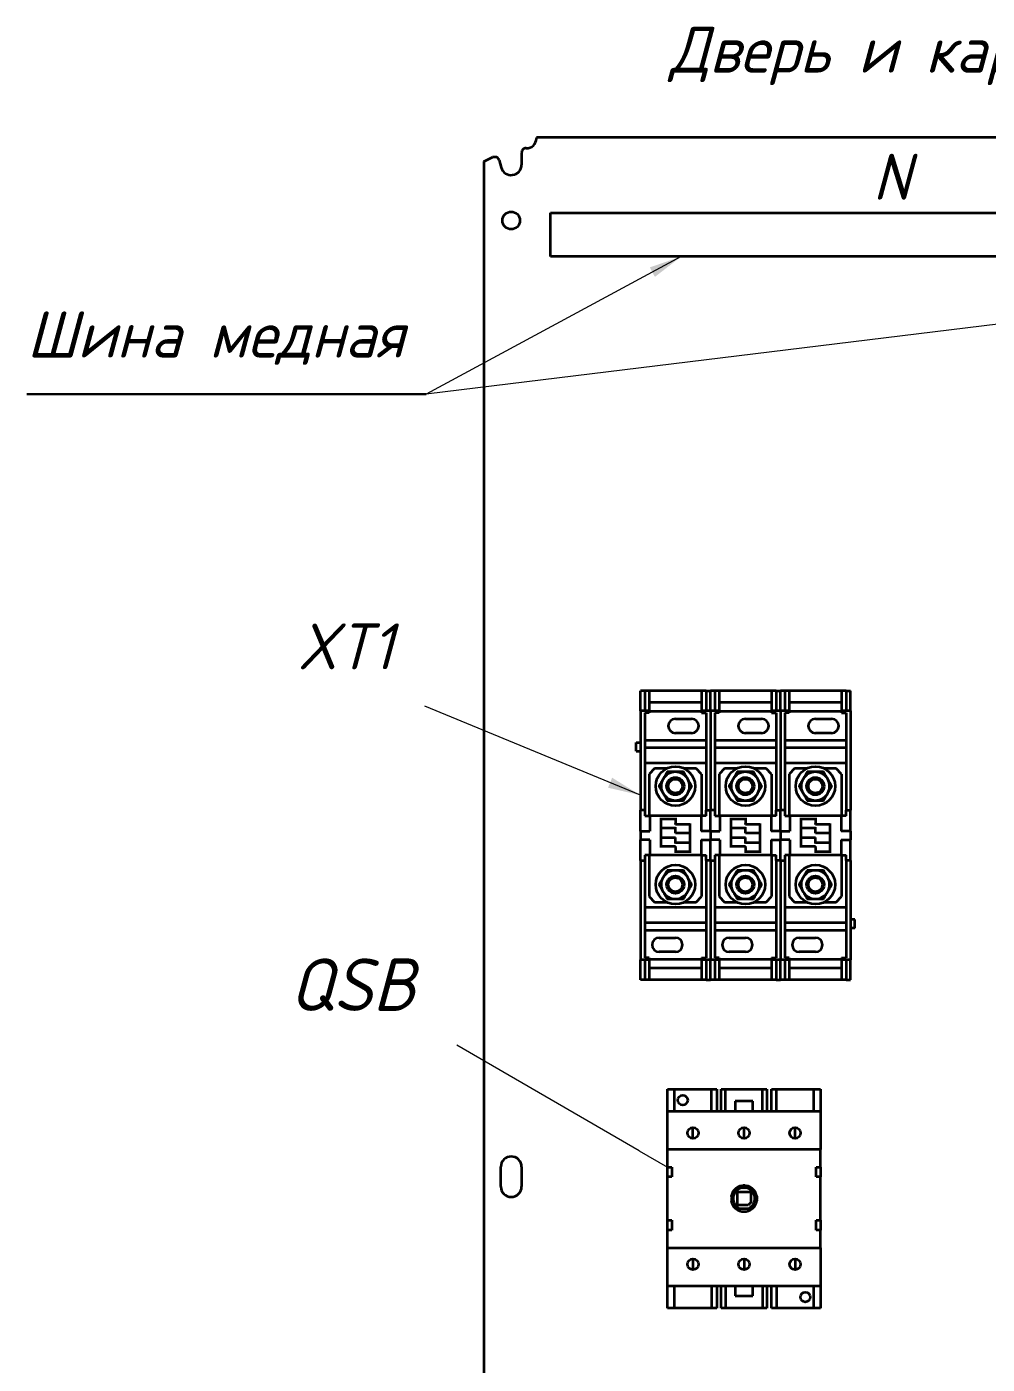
# Model space of a CAD drawing. Header units: millimetres. Extents: x 184 to 2238, y 135 to 1711.
# Drawn here: x 1279 to 1718, y 1100 to 1711 of the extents above; entities that cross this region are included whole.
import ezdxf
from ezdxf.enums import TextEntityAlignment as Align

# ---------------------------------------------------------------- set-up
doc = ezdxf.new("R2010")
doc.units = ezdxf.units.MM
doc.header["$LTSCALE"] = 6
for name, color, linetype, lineweight in [('Видимый контур (ГОСТ)', 7, 'Continuous', 35), ('Обозначение (ГОСТ)', 7, 'Continuous', 18), ('Эскизная геометрия (ГОСТ)', 7, 'Continuous', 35)]:
    doc.layers.add(name, color=color, linetype=linetype, lineweight=lineweight)
doc.styles.add('Обычный текст (ГОСТ)', font='GOST_Common Italic.ttf')
doc.styles.add('Стиль текста104', font='GOST_Common Italic.ttf')
doc.styles.add('Увеличенный текст (ГОСТ)', font='GOST_Common Italic.ttf')
doc.dimstyles.new('Диаметр (ГОСТ)$7', dxfattribs={"dimscale": 6, "dimtxt": 3.5, "dimasz": 2.5, "dimexe": 1, "dimexo": 0, "dimgap": 0.5, "dimtad": 1, "dimrnd": 1e-08, "dimtxsty": 'Обычный текст (ГОСТ)', "dimblk": 'Filled-1', "dimcen": 0.09, "dimdle": 15, "dimclrd": 256, "dimclre": 256, "dimclrt": 256, "dimazin": 2, "dimtfac": 0.714286, "dimtdec": 3, "dimtmove": 0, "dimatfit": 3, "dimfxl": 1, "dimtolj": 1, "dimlwd": -1, "dimlwe": 25, "dimarcsym": 0})

# ---------------------------------------------------------------- blocks, each defined once
blk = doc.blocks.new('Текст на выноске_1')
at = {"layer": 'Эскизная геометрия (ГОСТ)', "lineweight": 30}
blk.add_line((0, 0), (-8.698, 0), dxfattribs=at)
at = {"layer": 'Обозначение (ГОСТ)', "style": 'Стиль текста104'}
blk.add_text('Шина медная', height=0.99786, dxfattribs=at).set_placement((-8.698, 0.5), align=Align.BOTTOM_LEFT)
blk = doc.blocks.new('Filled-1')
at = {"color": 0}
for p, q in [((0, 0), (-1, 0.143)), ((-1, 0.143), (-1, -0.143)), ((-1, 0), (0, 0)), ((-1, -0.143), (0, 0))]:
    blk.add_line(p, q, dxfattribs=at)
at = {"color": 0, "flags": 128}
blk.add_lwpolyline([(-1, -0.143), (0, 0), (-1, 0.143), (-1, -0.143)], dxfattribs=at)
at = {"color": 0}
blk.add_solid([(-1, -0.143), (0, 0), (-1, 0.143), (-1, -0.143)], dxfattribs=at)
blk = doc.blocks.new('Номера позиций1')
at = {"layer": 'Обозначение (ГОСТ)'}
for q in [(246.06, 189.52), (262.11, 180.23)]:
    blk.add_line((259.95, 181.48), q, dxfattribs=at)
at = {"layer": 'Обозначение (ГОСТ)', "insert": (238.09, 194.13), "char_height": 4, "attachment_point": 5, "style": 'Увеличенный текст (ГОСТ)'}
blk.add_mtext('QSB', dxfattribs=at)
blk = doc.blocks.new('Текст на выноске_3')
at = {"layer": 'Обозначение (ГОСТ)', "style": 'Стиль текста104'}
blk.add_text('XT1', height=0.9979, dxfattribs=at).set_placement((-2.773, 0.5), align=Align.BOTTOM_LEFT)

msp = doc.modelspace()

# ---------------------------------------------------------------- linework, layer by layer
at = {"layer": 'Видимый контур (ГОСТ)'}
for p, q in [((2213.695, 1660.921), (1511.695, 1660.921)), ((1511.695, 1660.921), (1511.695, 1660.421)), ((1487.695, 1649.921), (1491.695, 1651.921)), ((1492.805, 1651.921), (1491.695, 1651.921)), ((1494.737, 1650.438), (1495.607, 1647.191)), ((1504.945, 1653.925), (1504.945, 1648.421)), ((1487.695, 1649.921), (1487.695, 721.921)), ((1518.22, 1606.445), (1518.22, 1626.445)), ((1518.22, 1626.445), (1852.22, 1626.445)), ((1852.22, 1606.445), (1518.22, 1606.445)), ((1559.259, 1398.821), (1559.259, 1407.921)), ((1561.259, 1407.921), (1559.259, 1407.921)), ((1563.259, 1407.921), (1561.259, 1407.921)), ((1561.259, 1407.921), (1561.259, 1398.821)), ((1587.259, 1407.921), (1563.259, 1407.921)), ((1563.259, 1407.921), (1563.259, 1398.821)), ((1587.259, 1407.921), (1587.259, 1398.821)), ((1589.259, 1407.921), (1587.259, 1407.921)), ((1589.259, 1407.921), (1591.259, 1407.921)), ((1589.259, 1407.921), (1589.259, 1398.821)), ((1591.259, 1398.821), (1591.259, 1407.921)), ((1591.259, 1398.821), (1591.259, 1407.921)), ((1593.259, 1407.921), (1591.259, 1407.921)), ((1595.259, 1407.921), (1593.259, 1407.921)), ((1593.259, 1407.921), (1593.259, 1398.821)), ((1619.259, 1407.921), (1595.259, 1407.921)), ((1595.259, 1407.921), (1595.259, 1398.821)), ((1619.259, 1407.921), (1619.259, 1398.821)), ((1621.259, 1407.921), (1619.259, 1407.921)), ((1621.259, 1407.921), (1623.259, 1407.921)), ((1621.259, 1407.921), (1621.259, 1398.821)), ((1623.259, 1398.821), (1623.259, 1407.921)), ((1623.259, 1398.821), (1623.259, 1407.921)), ((1625.259, 1407.921), (1623.259, 1407.921)), ((1627.259, 1407.921), (1625.259, 1407.921)), ((1625.259, 1407.921), (1625.259, 1398.821)), ((1651.259, 1407.921), (1627.259, 1407.921)), ((1627.259, 1407.921), (1627.259, 1398.821)), ((1651.259, 1407.921), (1651.259, 1398.821)), ((1653.259, 1407.921), (1651.259, 1407.921)), ((1653.259, 1407.921), (1655.259, 1407.921)), ((1653.259, 1407.921), (1653.259, 1398.821)), ((1655.259, 1398.821), (1655.259, 1407.921)), ((1587.259, 1402.571), (1563.259, 1402.571)), ((1619.259, 1402.571), (1595.259, 1402.571)), ((1651.259, 1402.571), (1627.259, 1402.571)), ((1561.259, 1398.821), (1559.259, 1398.821)), ((1559.259, 1398.821), (1559.259, 1353.431)), ((1563.259, 1398.821), (1561.259, 1398.821)), ((1561.259, 1397.921), (1561.259, 1353.431)), ((1563.259, 1397.921), (1561.259, 1397.921)), ((1563.259, 1398.821), (1563.259, 1397.921)), ((1587.259, 1398.571), (1563.259, 1398.571)), ((1575.259, 1395.171), (1582.659, 1395.171)), ((1587.259, 1398.821), (1587.259, 1397.921)), ((1589.259, 1398.821), (1587.259, 1398.821)), ((1587.259, 1397.921), (1589.259, 1397.921)), ((1591.259, 1398.821), (1589.259, 1398.821)), ((1589.259, 1397.921), (1589.259, 1353.431)), ((1591.259, 1398.821), (1591.259, 1353.431)), ((1593.259, 1398.821), (1591.259, 1398.821)), ((1591.259, 1398.821), (1591.259, 1353.431)), ((1595.259, 1398.821), (1593.259, 1398.821)), ((1593.259, 1397.921), (1593.259, 1353.431)), ((1595.259, 1397.921), (1593.259, 1397.921)), ((1595.259, 1398.821), (1595.259, 1397.921)), ((1619.259, 1398.571), (1595.259, 1398.571)), ((1607.259, 1395.171), (1614.659, 1395.171)), ((1619.259, 1398.821), (1619.259, 1397.921)), ((1621.259, 1398.821), (1619.259, 1398.821)), ((1619.259, 1397.921), (1621.259, 1397.921)), ((1623.259, 1398.821), (1621.259, 1398.821)), ((1621.259, 1397.921), (1621.259, 1353.431)), ((1623.259, 1398.821), (1623.259, 1353.431)), ((1625.259, 1398.821), (1623.259, 1398.821)), ((1623.259, 1398.821), (1623.259, 1353.431)), ((1627.259, 1398.821), (1625.259, 1398.821)), ((1625.259, 1397.921), (1625.259, 1353.431)), ((1627.259, 1397.921), (1625.259, 1397.921)), ((1627.259, 1398.821), (1627.259, 1397.921)), ((1651.259, 1398.571), (1627.259, 1398.571)), ((1639.259, 1395.171), (1646.659, 1395.171)), ((1651.259, 1398.821), (1651.259, 1397.921)), ((1653.259, 1398.821), (1651.259, 1398.821)), ((1651.259, 1397.921), (1653.259, 1397.921)), ((1655.259, 1398.821), (1653.259, 1398.821)), ((1653.259, 1397.921), (1653.259, 1353.431)), ((1655.259, 1398.821), (1655.259, 1353.431)), ((1582.659, 1388.671), (1575.259, 1388.671)), ((1614.659, 1388.671), (1607.259, 1388.671)), ((1646.659, 1388.671), (1639.259, 1388.671)), ((1557.309, 1380.331), (1557.309, 1384.311)), ((1557.309, 1384.311), (1559.259, 1384.311)), ((1589.259, 1385.321), (1561.259, 1385.321)), ((1589.259, 1381.921), (1561.259, 1381.921)), ((1621.259, 1385.321), (1593.259, 1385.321)), ((1621.259, 1381.921), (1593.259, 1381.921)), ((1653.259, 1385.321), (1625.259, 1385.321)), ((1653.259, 1381.921), (1625.259, 1381.921)), ((1557.309, 1380.331), (1559.259, 1380.331)), ((1589.259, 1374.921), (1561.259, 1374.921)), ((1565.759, 1372.421), (1563.259, 1369.921)), ((1563.259, 1369.921), (1563.259, 1350.921)), ((1571.136, 1372.421), (1565.759, 1372.421)), ((1584.759, 1372.421), (1579.382, 1372.421)), ((1587.259, 1369.921), (1584.759, 1372.421)), ((1587.259, 1369.921), (1587.259, 1350.921)), ((1621.259, 1374.921), (1593.259, 1374.921)), ((1597.759, 1372.421), (1595.259, 1369.921)), ((1595.259, 1369.921), (1595.259, 1350.921)), ((1603.136, 1372.421), (1597.759, 1372.421)), ((1616.759, 1372.421), (1611.382, 1372.421)), ((1619.259, 1369.921), (1616.759, 1372.421)), ((1619.259, 1369.921), (1619.259, 1350.921)), ((1653.259, 1374.921), (1625.259, 1374.921)), ((1629.759, 1372.421), (1627.259, 1369.921)), ((1627.259, 1369.921), (1627.259, 1350.921)), ((1635.136, 1372.421), (1629.759, 1372.421)), ((1648.759, 1372.421), (1643.382, 1372.421)), ((1651.259, 1369.921), (1648.759, 1372.421)), ((1651.259, 1369.921), (1651.259, 1350.921)), ((1561.259, 1353.431), (1559.259, 1353.431)), ((1559.259, 1348.188), (1559.259, 1353.431)), ((1561.259, 1353.431), (1561.259, 1350.921)), ((1561.259, 1350.921), (1563.509, 1350.921)), ((1563.509, 1350.921), (1563.509, 1343.921)), ((1587.009, 1350.921), (1563.509, 1350.921)), ((1587.009, 1350.921), (1587.009, 1343.921)), ((1589.259, 1350.921), (1587.009, 1350.921)), ((1589.259, 1353.431), (1591.259, 1353.431)), ((1589.259, 1350.921), (1589.259, 1353.431)), ((1591.259, 1348.188), (1591.259, 1353.431)), ((1593.259, 1353.431), (1591.259, 1353.431)), ((1591.259, 1348.188), (1591.259, 1353.431)), ((1593.259, 1353.431), (1593.259, 1350.921)), ((1593.259, 1350.921), (1595.509, 1350.921)), ((1595.509, 1350.921), (1595.509, 1343.921)), ((1619.009, 1350.921), (1595.509, 1350.921)), ((1619.009, 1350.921), (1619.009, 1343.921)), ((1621.259, 1350.921), (1619.009, 1350.921)), ((1621.259, 1353.431), (1623.259, 1353.431)), ((1621.259, 1350.921), (1621.259, 1353.431)), ((1623.259, 1348.188), (1623.259, 1353.431)), ((1625.259, 1353.431), (1623.259, 1353.431)), ((1623.259, 1348.188), (1623.259, 1353.431)), ((1625.259, 1353.431), (1625.259, 1350.921)), ((1625.259, 1350.921), (1627.509, 1350.921)), ((1627.509, 1350.921), (1627.509, 1343.921)), ((1651.009, 1350.921), (1627.509, 1350.921)), ((1651.009, 1350.921), (1651.009, 1343.921)), ((1653.259, 1350.921), (1651.009, 1350.921)), ((1653.259, 1353.431), (1655.259, 1353.431)), ((1653.259, 1350.921), (1653.259, 1353.431)), ((1655.259, 1348.188), (1655.259, 1353.431)), ((1559.259, 1343.921), (1559.259, 1348.188)), ((1568.659, 1349.921), (1568.659, 1336.421)), ((1568.659, 1349.421), (1575.259, 1349.421)), ((1568.659, 1345.371), (1575.259, 1345.371)), ((1575.259, 1349.921), (1575.259, 1347.421)), ((1575.259, 1346.921), (1575.259, 1347.421)), ((1581.859, 1346.921), (1575.259, 1346.921)), ((1575.259, 1343.203), (1575.259, 1345.703)), ((1581.859, 1347.421), (1581.859, 1333.921)), ((1591.259, 1343.921), (1591.259, 1348.188)), ((1591.259, 1343.921), (1591.259, 1348.188)), ((1600.659, 1349.921), (1600.659, 1336.421)), ((1600.659, 1349.421), (1607.259, 1349.421)), ((1600.659, 1345.371), (1607.259, 1345.371)), ((1607.259, 1349.921), (1607.259, 1347.421)), ((1607.259, 1346.921), (1607.259, 1347.421)), ((1613.859, 1346.921), (1607.259, 1346.921)), ((1607.259, 1343.203), (1607.259, 1345.703)), ((1613.859, 1347.421), (1613.859, 1333.921)), ((1623.259, 1343.921), (1623.259, 1348.188)), ((1623.259, 1343.921), (1623.259, 1348.188)), ((1632.659, 1349.921), (1632.659, 1336.421)), ((1632.659, 1349.421), (1639.259, 1349.421)), ((1632.659, 1345.371), (1639.259, 1345.371)), ((1639.259, 1349.921), (1639.259, 1347.421)), ((1639.259, 1346.921), (1639.259, 1347.421)), ((1645.859, 1346.921), (1639.259, 1346.921)), ((1639.259, 1343.203), (1639.259, 1345.703)), ((1645.859, 1347.421), (1645.859, 1333.921)), ((1655.259, 1343.921), (1655.259, 1348.188)), ((1559.259, 1343.921), (1563.509, 1343.921)), ((1559.259, 1343.921), (1559.259, 1339.921)), ((1559.259, 1335.653), (1559.259, 1339.921)), ((1563.509, 1339.921), (1559.259, 1339.921)), ((1563.509, 1339.921), (1563.509, 1332.921)), ((1568.659, 1340.971), (1575.259, 1340.971)), ((1575.259, 1343.108), (1575.259, 1343.203)), ((1575.259, 1342.871), (1575.259, 1343.108)), ((1581.859, 1342.871), (1575.259, 1342.871)), ((1575.259, 1340.734), (1575.259, 1340.971)), ((1575.259, 1340.639), (1575.259, 1340.734)), ((1575.259, 1338.139), (1575.259, 1340.639)), ((1591.259, 1343.921), (1587.009, 1343.921)), ((1587.009, 1339.921), (1587.009, 1332.921)), ((1587.009, 1339.921), (1591.259, 1339.921)), ((1591.259, 1343.921), (1591.259, 1339.921)), ((1591.259, 1343.921), (1595.509, 1343.921)), ((1591.259, 1343.921), (1591.259, 1339.921)), ((1591.259, 1335.653), (1591.259, 1339.921)), ((1591.259, 1335.653), (1591.259, 1339.921)), ((1595.509, 1339.921), (1591.259, 1339.921)), ((1595.509, 1339.921), (1595.509, 1332.921)), ((1600.659, 1340.971), (1607.259, 1340.971)), ((1607.259, 1343.108), (1607.259, 1343.203)), ((1607.259, 1342.871), (1607.259, 1343.108)), ((1613.859, 1342.871), (1607.259, 1342.871)), ((1607.259, 1340.734), (1607.259, 1340.971)), ((1607.259, 1340.639), (1607.259, 1340.734)), ((1607.259, 1338.139), (1607.259, 1340.639)), ((1623.259, 1343.921), (1619.009, 1343.921)), ((1619.009, 1339.921), (1619.009, 1332.921)), ((1619.009, 1339.921), (1623.259, 1339.921)), ((1623.259, 1343.921), (1623.259, 1339.921)), ((1623.259, 1343.921), (1627.509, 1343.921)), ((1623.259, 1343.921), (1623.259, 1339.921)), ((1623.259, 1335.653), (1623.259, 1339.921)), ((1623.259, 1335.653), (1623.259, 1339.921)), ((1627.509, 1339.921), (1623.259, 1339.921)), ((1627.509, 1339.921), (1627.509, 1332.921)), ((1632.659, 1340.971), (1639.259, 1340.971)), ((1639.259, 1343.108), (1639.259, 1343.203)), ((1639.259, 1342.871), (1639.259, 1343.108)), ((1645.859, 1342.871), (1639.259, 1342.871)), ((1639.259, 1340.734), (1639.259, 1340.971)), ((1639.259, 1340.639), (1639.259, 1340.734)), ((1639.259, 1338.139), (1639.259, 1340.639)), ((1655.259, 1343.921), (1651.009, 1343.921)), ((1651.009, 1339.921), (1651.009, 1332.921)), ((1651.009, 1339.921), (1655.259, 1339.921)), ((1655.259, 1343.921), (1655.259, 1339.921)), ((1655.259, 1335.653), (1655.259, 1339.921)), ((1559.259, 1330.41), (1559.259, 1335.653)), ((1561.259, 1332.921), (1561.259, 1330.41)), ((1563.509, 1332.921), (1561.259, 1332.921)), ((1563.259, 1332.921), (1563.259, 1313.921)), ((1587.009, 1332.921), (1563.509, 1332.921)), ((1568.659, 1336.921), (1575.259, 1336.921)), ((1581.859, 1338.471), (1575.259, 1338.471)), ((1575.259, 1336.421), (1575.259, 1336.921)), ((1575.259, 1336.421), (1575.259, 1333.921)), ((1581.859, 1334.421), (1575.259, 1334.421)), ((1587.009, 1332.921), (1589.259, 1332.921)), ((1587.259, 1332.921), (1587.259, 1313.921)), ((1589.259, 1330.41), (1589.259, 1332.921)), ((1591.259, 1330.41), (1591.259, 1335.653)), ((1591.259, 1330.41), (1591.259, 1335.653)), ((1593.259, 1332.921), (1593.259, 1330.41)), ((1595.509, 1332.921), (1593.259, 1332.921)), ((1595.259, 1332.921), (1595.259, 1313.921)), ((1619.009, 1332.921), (1595.509, 1332.921)), ((1600.659, 1336.921), (1607.259, 1336.921)), ((1613.859, 1338.471), (1607.259, 1338.471)), ((1607.259, 1336.421), (1607.259, 1336.921)), ((1607.259, 1336.421), (1607.259, 1333.921)), ((1613.859, 1334.421), (1607.259, 1334.421)), ((1619.009, 1332.921), (1621.259, 1332.921)), ((1619.259, 1332.921), (1619.259, 1313.921)), ((1621.259, 1330.41), (1621.259, 1332.921)), ((1623.259, 1330.41), (1623.259, 1335.653)), ((1623.259, 1330.41), (1623.259, 1335.653)), ((1625.259, 1332.921), (1625.259, 1330.41)), ((1627.509, 1332.921), (1625.259, 1332.921)), ((1627.259, 1332.921), (1627.259, 1313.921)), ((1651.009, 1332.921), (1627.509, 1332.921)), ((1632.659, 1336.921), (1639.259, 1336.921)), ((1645.859, 1338.471), (1639.259, 1338.471)), ((1639.259, 1336.421), (1639.259, 1336.921)), ((1639.259, 1336.421), (1639.259, 1333.921)), ((1645.859, 1334.421), (1639.259, 1334.421)), ((1651.009, 1332.921), (1653.259, 1332.921)), ((1651.259, 1332.921), (1651.259, 1313.921)), ((1653.259, 1330.41), (1653.259, 1332.921)), ((1655.259, 1330.41), (1655.259, 1335.653)), ((1559.259, 1330.41), (1561.259, 1330.41)), ((1559.259, 1330.41), (1559.259, 1285.021)), ((1561.259, 1330.41), (1561.259, 1285.921)), ((1591.259, 1330.41), (1589.259, 1330.41)), ((1589.259, 1330.41), (1589.259, 1285.921)), ((1591.259, 1330.41), (1591.259, 1285.021)), ((1591.259, 1330.41), (1593.259, 1330.41)), ((1591.259, 1330.41), (1591.259, 1285.021)), ((1593.259, 1330.41), (1593.259, 1285.921)), ((1623.259, 1330.41), (1621.259, 1330.41)), ((1621.259, 1330.41), (1621.259, 1285.921)), ((1623.259, 1330.41), (1623.259, 1285.021)), ((1623.259, 1330.41), (1625.259, 1330.41)), ((1623.259, 1330.41), (1623.259, 1285.021)), ((1625.259, 1330.41), (1625.259, 1285.921)), ((1655.259, 1330.41), (1653.259, 1330.41)), ((1653.259, 1330.41), (1653.259, 1285.921)), ((1655.259, 1330.41), (1655.259, 1285.021)), ((1589.259, 1308.921), (1561.259, 1308.921)), ((1563.259, 1313.921), (1565.759, 1311.421)), ((1565.759, 1311.421), (1571.136, 1311.421)), ((1579.382, 1311.421), (1584.759, 1311.421)), ((1584.759, 1311.421), (1587.259, 1313.921)), ((1621.259, 1308.921), (1593.259, 1308.921)), ((1595.259, 1313.921), (1597.759, 1311.421)), ((1597.759, 1311.421), (1603.136, 1311.421)), ((1611.382, 1311.421), (1616.759, 1311.421)), ((1616.759, 1311.421), (1619.259, 1313.921)), ((1653.259, 1308.921), (1625.259, 1308.921)), ((1627.259, 1313.921), (1629.759, 1311.421)), ((1629.759, 1311.421), (1635.136, 1311.421)), ((1643.382, 1311.421), (1648.759, 1311.421)), ((1648.759, 1311.421), (1651.259, 1313.921)), ((1589.259, 1301.921), (1561.259, 1301.921)), ((1621.259, 1301.921), (1593.259, 1301.921)), ((1653.259, 1301.921), (1625.259, 1301.921)), ((1657.209, 1303.511), (1655.259, 1303.511)), ((1657.209, 1299.531), (1657.209, 1303.511)), ((1589.259, 1298.521), (1561.259, 1298.521)), ((1621.259, 1298.521), (1593.259, 1298.521)), ((1653.259, 1298.521), (1625.259, 1298.521)), ((1657.209, 1299.531), (1655.259, 1299.531)), ((1567.859, 1295.171), (1575.259, 1295.171)), ((1599.859, 1295.171), (1607.259, 1295.171)), ((1631.859, 1295.171), (1639.259, 1295.171)), ((1561.259, 1285.021), (1559.259, 1285.021)), ((1559.259, 1275.921), (1559.259, 1285.021)), ((1563.259, 1285.921), (1561.259, 1285.921)), ((1563.259, 1285.021), (1561.259, 1285.021)), ((1561.259, 1285.021), (1561.259, 1275.921)), ((1563.259, 1285.921), (1563.259, 1285.021)), ((1587.259, 1285.271), (1563.259, 1285.271)), ((1563.259, 1285.021), (1563.259, 1275.921)), ((1575.259, 1288.671), (1567.859, 1288.671)), ((1587.259, 1285.921), (1589.259, 1285.921)), ((1587.259, 1285.921), (1587.259, 1285.021)), ((1589.259, 1285.021), (1587.259, 1285.021)), ((1587.259, 1285.021), (1587.259, 1275.921)), ((1589.259, 1285.021), (1589.259, 1275.921)), ((1591.259, 1285.021), (1589.259, 1285.021)), ((1591.259, 1275.921), (1591.259, 1285.021)), ((1593.259, 1285.021), (1591.259, 1285.021)), ((1591.259, 1275.921), (1591.259, 1285.021)), ((1595.259, 1285.921), (1593.259, 1285.921)), ((1595.259, 1285.021), (1593.259, 1285.021)), ((1593.259, 1285.021), (1593.259, 1275.921)), ((1595.259, 1285.921), (1595.259, 1285.021)), ((1619.259, 1285.271), (1595.259, 1285.271)), ((1595.259, 1285.021), (1595.259, 1275.921)), ((1607.259, 1288.671), (1599.859, 1288.671)), ((1619.259, 1285.921), (1621.259, 1285.921)), ((1619.259, 1285.921), (1619.259, 1285.021)), ((1621.259, 1285.021), (1619.259, 1285.021)), ((1619.259, 1285.021), (1619.259, 1275.921)), ((1621.259, 1285.021), (1621.259, 1275.921)), ((1623.259, 1285.021), (1621.259, 1285.021)), ((1623.259, 1275.921), (1623.259, 1285.021)), ((1625.259, 1285.021), (1623.259, 1285.021)), ((1623.259, 1275.921), (1623.259, 1285.021)), ((1627.259, 1285.921), (1625.259, 1285.921)), ((1627.259, 1285.021), (1625.259, 1285.021)), ((1625.259, 1285.021), (1625.259, 1275.921)), ((1627.259, 1285.921), (1627.259, 1285.021)), ((1651.259, 1285.271), (1627.259, 1285.271)), ((1627.259, 1285.021), (1627.259, 1275.921)), ((1639.259, 1288.671), (1631.859, 1288.671)), ((1651.259, 1285.921), (1653.259, 1285.921)), ((1651.259, 1285.921), (1651.259, 1285.021)), ((1653.259, 1285.021), (1651.259, 1285.021)), ((1651.259, 1285.021), (1651.259, 1275.921)), ((1653.259, 1285.021), (1653.259, 1275.921)), ((1655.259, 1285.021), (1653.259, 1285.021)), ((1655.259, 1275.921), (1655.259, 1285.021)), ((1587.259, 1281.271), (1563.259, 1281.271)), ((1619.259, 1281.271), (1595.259, 1281.271)), ((1651.259, 1281.271), (1627.259, 1281.271)), ((1561.259, 1275.921), (1559.259, 1275.921)), ((1563.259, 1275.921), (1561.259, 1275.921)), ((1587.259, 1275.921), (1563.259, 1275.921)), ((1589.259, 1275.921), (1587.259, 1275.921)), ((1589.259, 1275.921), (1591.259, 1275.921)), ((1593.259, 1275.921), (1591.259, 1275.921)), ((1595.259, 1275.921), (1593.259, 1275.921)), ((1619.259, 1275.921), (1595.259, 1275.921)), ((1621.259, 1275.921), (1619.259, 1275.921)), ((1621.259, 1275.921), (1623.259, 1275.921)), ((1625.259, 1275.921), (1623.259, 1275.921)), ((1627.259, 1275.921), (1625.259, 1275.921)), ((1651.259, 1275.921), (1627.259, 1275.921)), ((1653.259, 1275.921), (1651.259, 1275.921)), ((1653.259, 1275.921), (1655.259, 1275.921)), ((1571.622, 1225.921), (1574.822, 1225.921)), ((1571.622, 1215.921), (1571.622, 1225.921)), ((1574.822, 1225.921), (1591.755, 1225.921)), ((1574.822, 1215.921), (1574.822, 1225.921)), ((1591.755, 1215.921), (1591.755, 1225.921)), ((1591.755, 1225.921), (1594.122, 1225.921)), ((1594.122, 1225.921), (1594.122, 1215.921)), ((1596.222, 1225.921), (1598.155, 1225.921)), ((1596.222, 1215.921), (1596.222, 1225.921)), ((1598.155, 1225.921), (1615.088, 1225.921)), ((1598.155, 1215.921), (1598.155, 1225.921)), ((1615.088, 1225.921), (1617.021, 1225.921)), ((1615.088, 1215.921), (1615.088, 1225.921)), ((1617.021, 1225.921), (1617.021, 1215.921)), ((1619.121, 1225.921), (1621.488, 1225.921)), ((1619.121, 1215.921), (1619.121, 1225.921)), ((1621.488, 1225.921), (1638.421, 1225.921)), ((1621.488, 1215.921), (1621.488, 1225.921)), ((1638.421, 1225.921), (1641.621, 1225.921)), ((1638.421, 1225.921), (1638.421, 1215.921)), ((1641.621, 1225.921), (1641.621, 1215.921)), ((1602.605, 1220.421), (1602.605, 1215.921)), ((1610.638, 1220.421), (1602.605, 1220.421)), ((1610.638, 1215.921), (1610.638, 1220.421)), ((1571.622, 1198.421), (1571.622, 1215.921)), ((1571.622, 1215.921), (1641.621, 1215.921)), ((1641.621, 1215.921), (1641.621, 1198.421)), ((1583.285, 1203.421), (1583.285, 1208.421)), ((1606.618, 1203.421), (1606.618, 1208.421)), ((1629.951, 1203.421), (1629.951, 1208.421)), ((1641.621, 1198.421), (1571.622, 1198.421)), ((1571.622, 1190.321), (1571.622, 1198.421)), ((1641.621, 1190.321), (1641.621, 1198.421)), ((1495.445, 1181.421), (1495.445, 1190.421)), ((1504.945, 1190.421), (1504.945, 1181.421)), ((1571.622, 1185.821), (1571.622, 1190.321)), ((1571.622, 1190.321), (1573.622, 1190.321)), ((1573.622, 1185.821), (1571.622, 1185.821)), ((1571.622, 1166.021), (1571.622, 1185.821)), ((1573.622, 1190.321), (1573.622, 1185.821)), ((1639.621, 1185.821), (1639.621, 1190.321)), ((1639.621, 1190.321), (1641.621, 1190.321)), ((1641.621, 1185.821), (1639.621, 1185.821)), ((1641.621, 1190.321), (1641.621, 1185.821)), ((1641.621, 1166.021), (1641.621, 1185.821)), ((1607.072, 1180.821), (1606.172, 1180.821)), ((1601.122, 1176.971), (1601.122, 1176.671)), ((1601.122, 1176.671), (1601.122, 1176.471)), ((1601.122, 1175.371), (1601.122, 1176.471)), ((1601.122, 1175.371), (1601.122, 1175.172)), ((1601.122, 1175.171), (1601.122, 1174.871)), ((1601.722, 1176.371), (1601.722, 1175.471)), ((1603.572, 1172.971), (1603.572, 1178.871)), ((1603.672, 1178.971), (1609.572, 1178.971)), ((1609.643, 1173.941), (1608.572, 1172.871)), ((1609.672, 1178.871), (1609.672, 1174.012)), ((1611.522, 1175.471), (1611.522, 1176.371)), ((1608.572, 1172.871), (1603.672, 1172.871)), ((1604.56, 1171.421), (1608.684, 1171.421)), ((1571.622, 1161.521), (1571.622, 1166.021)), ((1571.622, 1166.021), (1573.622, 1166.021)), ((1573.622, 1161.521), (1571.622, 1161.521)), ((1571.622, 1153.421), (1571.622, 1161.521)), ((1573.622, 1166.021), (1573.622, 1161.521)), ((1639.621, 1161.521), (1639.621, 1166.021)), ((1639.621, 1166.021), (1641.621, 1166.021)), ((1641.621, 1161.521), (1639.621, 1161.521)), ((1641.621, 1166.021), (1641.621, 1161.521)), ((1641.621, 1153.421), (1641.621, 1161.521)), ((1571.622, 1135.921), (1571.622, 1153.421)), ((1571.622, 1153.421), (1641.621, 1153.421)), ((1641.621, 1153.421), (1641.621, 1135.921)), ((1583.292, 1148.421), (1583.292, 1143.421)), ((1606.625, 1148.421), (1606.625, 1143.421)), ((1629.958, 1148.421), (1629.958, 1143.421)), ((1571.622, 1125.921), (1571.622, 1135.921)), ((1641.621, 1135.921), (1571.622, 1135.921)), ((1574.822, 1125.921), (1574.822, 1135.921)), ((1591.755, 1135.921), (1591.755, 1125.921)), ((1594.122, 1135.921), (1594.122, 1125.921)), ((1596.222, 1125.921), (1596.222, 1135.921)), ((1598.155, 1135.921), (1598.155, 1125.921)), ((1602.605, 1135.921), (1602.605, 1131.421)), ((1602.605, 1131.421), (1610.638, 1131.421)), ((1610.638, 1131.421), (1610.638, 1135.921)), ((1615.088, 1135.921), (1615.088, 1125.921)), ((1617.021, 1135.921), (1617.021, 1125.921)), ((1619.121, 1125.921), (1619.121, 1135.921)), ((1621.488, 1135.921), (1621.488, 1125.921)), ((1638.421, 1135.921), (1638.421, 1125.921)), ((1641.621, 1135.921), (1641.621, 1125.921)), ((1574.822, 1125.921), (1571.622, 1125.921)), ((1591.755, 1125.921), (1574.822, 1125.921)), ((1594.122, 1125.921), (1591.755, 1125.921)), ((1598.155, 1125.921), (1596.222, 1125.921)), ((1615.088, 1125.921), (1598.155, 1125.921)), ((1617.021, 1125.921), (1615.088, 1125.921)), ((1621.488, 1125.921), (1619.121, 1125.921)), ((1638.421, 1125.921), (1621.488, 1125.921)), ((1641.621, 1125.921), (1638.421, 1125.921))]:
    msp.add_line(p, q, dxfattribs=at)
for centre, radius in [((1500.195, 1622.909), 4), ((1575.259, 1364.421), 9), ((1607.259, 1364.421), 9), ((1639.259, 1364.421), 9), ((1575.259, 1364.421), 4), ((1575.259, 1364.421), 3.233), ((1607.259, 1364.421), 4), ((1607.259, 1364.421), 3.233), ((1639.259, 1364.421), 4), ((1639.259, 1364.421), 3.233), ((1575.259, 1319.421), 9), ((1607.259, 1319.421), 9), ((1639.259, 1319.421), 9), ((1575.259, 1319.421), 4), ((1575.259, 1319.421), 3.233), ((1607.259, 1319.421), 4), ((1607.259, 1319.421), 3.233), ((1639.259, 1319.421), 4), ((1639.259, 1319.421), 3.233), ((1578.622, 1220.921), 2.25), ((1583.289, 1205.921), 2.5), ((1606.622, 1205.921), 2.5), ((1629.955, 1205.921), 2.5), ((1583.289, 1145.921), 2.5), ((1606.622, 1145.921), 2.5), ((1629.955, 1145.921), 2.5), ((1634.621, 1130.921), 2.25)]:
    msp.add_circle(centre, radius, dxfattribs=at)
for centre, radius, start, end in [((1507.195, 1660.421), 4.5, 267.795772, 0), ((1492.805, 1649.921), 2, 15, 90), ((1506.945, 1653.925), 2, 87.795772, 180), ((1500.195, 1648.421), 4.75, 195, 0), ((1575.259, 1391.921), 3.25, 90, 270), ((1582.659, 1391.921), 3.25, 270, 90), ((1607.259, 1391.921), 3.25, 90, 270), ((1614.659, 1391.921), 3.25, 270, 90), ((1639.259, 1391.921), 3.25, 90, 270), ((1646.659, 1391.921), 3.25, 270, 90), ((1575.259, 1364.421), 6.5, 90, 150), ((1575.259, 1364.421), 7.5, 119.926435, 120.073565), ((1575.259, 1364.421), 6.5, 30, 90), ((1575.259, 1364.421), 7.5, 59.926435, 60.073565), ((1607.259, 1364.421), 6.5, 90, 150), ((1607.259, 1364.421), 7.5, 119.926435, 120.073565), ((1607.259, 1364.421), 6.5, 30, 90), ((1607.259, 1364.421), 7.5, 59.926435, 60.073565), ((1639.259, 1364.421), 6.5, 90, 150), ((1639.259, 1364.421), 7.5, 119.926435, 120.073565), ((1639.259, 1364.421), 6.5, 30, 90), ((1639.259, 1364.421), 7.5, 59.926435, 60.073565), ((1575.259, 1364.421), 7.5, 179.926435, 180.073565), ((1575.259, 1364.421), 6.5, 150, 210), ((1575.259, 1364.421), 6.5, 330, 30), ((1575.259, 1364.421), 7.5, 359.926435, 0.073565), ((1607.259, 1364.421), 7.5, 179.926435, 180.073565), ((1607.259, 1364.421), 6.5, 150, 210), ((1607.259, 1364.421), 6.5, 330, 30), ((1607.259, 1364.421), 7.5, 359.926435, 0.073565), ((1639.259, 1364.421), 7.5, 179.926435, 180.073565), ((1639.259, 1364.421), 6.5, 150, 210), ((1639.259, 1364.421), 6.5, 330, 30), ((1639.259, 1364.421), 7.5, 359.926435, 0.073565), ((1575.259, 1364.421), 6.5, 210, 270), ((1575.259, 1364.421), 7.5, 239.926435, 240.073565), ((1575.259, 1364.421), 6.5, 270, 330), ((1575.259, 1364.421), 7.5, 299.926435, 300.073565), ((1607.259, 1364.421), 6.5, 210, 270), ((1607.259, 1364.421), 7.5, 239.926435, 240.073565), ((1607.259, 1364.421), 6.5, 270, 330), ((1607.259, 1364.421), 7.5, 299.926435, 300.073565), ((1639.259, 1364.421), 6.5, 210, 270), ((1639.259, 1364.421), 7.5, 239.926435, 240.073565), ((1639.259, 1364.421), 6.5, 270, 330), ((1639.259, 1364.421), 7.5, 299.926435, 300.073565), ((1575.259, 1319.421), 6.5, 150, 210), ((1575.259, 1319.421), 6.5, 90, 150), ((1575.259, 1319.421), 7.5, 119.926435, 120.073565), ((1575.259, 1319.421), 6.5, 30, 90), ((1575.259, 1319.421), 7.5, 59.926435, 60.073565), ((1575.259, 1319.421), 6.5, 330, 30), ((1607.259, 1319.421), 6.5, 150, 210), ((1607.259, 1319.421), 6.5, 90, 150), ((1607.259, 1319.421), 7.5, 119.926435, 120.073565), ((1607.259, 1319.421), 6.5, 30, 90), ((1607.259, 1319.421), 7.5, 59.926435, 60.073565), ((1607.259, 1319.421), 6.5, 330, 30), ((1639.259, 1319.421), 6.5, 150, 210), ((1639.259, 1319.421), 6.5, 90, 150), ((1639.259, 1319.421), 7.5, 119.926435, 120.073565), ((1639.259, 1319.421), 6.5, 30, 90), ((1639.259, 1319.421), 7.5, 59.926435, 60.073565), ((1639.259, 1319.421), 6.5, 330, 30), ((1575.259, 1319.421), 7.5, 179.926435, 180.073564), ((1575.259, 1319.421), 6.5, 210, 270), ((1575.259, 1319.421), 6.5, 270, 330), ((1607.259, 1319.421), 7.5, 179.926435, 180.073564), ((1607.259, 1319.421), 6.5, 210, 270), ((1607.259, 1319.421), 6.5, 270, 330), ((1639.259, 1319.421), 7.5, 179.926435, 180.073564), ((1639.259, 1319.421), 6.5, 210, 270), ((1639.259, 1319.421), 6.5, 270, 330), ((1575.259, 1319.421), 7.5, 239.926435, 240.073565), ((1575.259, 1319.421), 7.5, 299.926435, 300.073565), ((1607.259, 1319.421), 7.5, 239.926435, 240.073565), ((1607.259, 1319.421), 7.5, 299.926435, 300.073565), ((1639.259, 1319.421), 7.5, 239.926435, 240.073565), ((1639.259, 1319.421), 7.5, 299.926435, 300.073565), ((1567.859, 1291.921), 3.25, 90, 270), ((1575.259, 1291.921), 3.25, 270, 90), ((1599.859, 1291.921), 3.25, 90, 270), ((1607.259, 1291.921), 3.25, 270, 90), ((1631.859, 1291.921), 3.25, 90, 270), ((1639.259, 1291.921), 3.25, 270, 90), ((1500.195, 1190.421), 4.75, 0, 180), ((1500.195, 1181.421), 4.75, 180, 0), ((1606.622, 1175.921), 5.95, 100.164249, 169.835751), ((1606.622, 1175.921), 4.95, 96.784699, 173.215301), ((1606.172, 1181.421), 0.6, 257.024199, 270), ((1606.622, 1175.921), 5.95, 84.69618, 95.30382), ((1607.072, 1181.421), 0.6, 270, 282.97963), ((1606.622, 1175.921), 4.95, 6.784699, 83.215301), ((1606.622, 1175.921), 5.95, 10.164249, 79.835751), ((1606.622, 1175.921), 5.95, 190.164249, 229.139311), ((1601.122, 1176.371), 0.6, 0, 12.979631), ((1601.122, 1175.471), 0.6, 347.024199, 0), ((1601.122, 1175.471), 0.6, 347.017992, 347.024199), ((1606.622, 1175.921), 4.95, 186.784699, 245.380023), ((1603.672, 1178.871), 0.1, 90, 180), ((1606.622, 1175.921), 4.95, 294.619977, 353.215301), ((1609.572, 1178.871), 0.1, 0, 90), ((1609.572, 1174.012), 0.1, 315, 0), ((1606.622, 1175.921), 5.95, 310.860689, 349.835751), ((1612.122, 1176.371), 0.6, 167.024199, 180), ((1612.122, 1175.471), 0.6, 180, 192.97963), ((1606.622, 1175.921), 5.95, 354.69618, 5.30382), ((1606.622, 1175.921), 5.95, 229.139312, 310.860688), ((1603.672, 1172.971), 0.1, 180, 270)]:
    msp.add_arc(centre, radius, start, end, dxfattribs=at)
for points, weights in [([(1571.5, 1370.911), (1570.498, 1369.175), (1569.63, 1367.671)], [3.9667767494, 4.27191342241, 4.27191342241]), ([(1575.259, 1370.921), (1573.522, 1370.921), (1571.517, 1370.921)], [4.27191342214, 4.27191342214, 3.96677674912]), ([(1579, 1370.921), (1576.996, 1370.921), (1575.259, 1370.921)], [3.96677674925, 4.27191342214, 4.27191342214]), ([(1580.888, 1367.671), (1580.019, 1369.175), (1579.017, 1370.911)], [4.27190519366, 4.27190519368, 3.96676910829]), ([(1603.5, 1370.911), (1602.498, 1369.175), (1601.63, 1367.671)], [3.9667767494, 4.27191342241, 4.27191342241]), ([(1607.259, 1370.921), (1605.522, 1370.921), (1603.517, 1370.921)], [4.27191342214, 4.27191342214, 3.96677674912]), ([(1611, 1370.921), (1608.996, 1370.921), (1607.259, 1370.921)], [3.96677674925, 4.27191342214, 4.27191342214]), ([(1612.888, 1367.671), (1612.019, 1369.175), (1611.017, 1370.911)], [4.27190519366, 4.27190519368, 3.96676910829]), ([(1635.5, 1370.911), (1634.498, 1369.175), (1633.63, 1367.671)], [3.9667767494, 4.27191342241, 4.27191342241]), ([(1639.259, 1370.921), (1637.522, 1370.921), (1635.517, 1370.921)], [4.27191342214, 4.27191342214, 3.96677674912]), ([(1643, 1370.921), (1640.996, 1370.921), (1639.259, 1370.921)], [3.96677674925, 4.27191342214, 4.27191342214]), ([(1644.888, 1367.671), (1644.019, 1369.175), (1643.017, 1370.911)], [4.27190519366, 4.27190519368, 3.96676910829]), ([(1569.63, 1367.671), (1568.761, 1366.166), (1567.759, 1364.43)], [4.27191342241, 4.27191342241, 3.96677674926]), ([(1567.759, 1364.411), (1568.761, 1362.675), (1569.63, 1361.171)], [3.96676910858, 4.27190519365, 4.27190519367]), ([(1582.759, 1364.43), (1581.757, 1366.166), (1580.888, 1367.671)], [3.96677674952, 4.27191342236, 4.27191342238]), ([(1580.888, 1361.171), (1581.757, 1362.675), (1582.759, 1364.411)], [4.27191342241, 4.27191342241, 3.96677674926]), ([(1601.63, 1367.671), (1600.761, 1366.166), (1599.759, 1364.43)], [4.27191342241, 4.27191342241, 3.96677674926]), ([(1599.759, 1364.411), (1600.761, 1362.675), (1601.63, 1361.171)], [3.96676910858, 4.27190519365, 4.27190519367]), ([(1614.759, 1364.43), (1613.757, 1366.166), (1612.888, 1367.671)], [3.96677674952, 4.27191342236, 4.27191342238]), ([(1612.888, 1361.171), (1613.757, 1362.675), (1614.759, 1364.411)], [4.27191342241, 4.27191342241, 3.96677674926]), ([(1633.63, 1367.671), (1632.761, 1366.166), (1631.759, 1364.43)], [4.27191342241, 4.27191342241, 3.96677674926]), ([(1631.759, 1364.411), (1632.761, 1362.675), (1633.63, 1361.171)], [3.96676910858, 4.27190519365, 4.27190519367]), ([(1646.759, 1364.43), (1645.757, 1366.166), (1644.888, 1367.671)], [3.96677674952, 4.27191342236, 4.27191342238]), ([(1644.888, 1361.171), (1645.757, 1362.675), (1646.759, 1364.411)], [4.27191342241, 4.27191342241, 3.96677674926]), ([(1569.63, 1361.171), (1570.498, 1359.666), (1571.5, 1357.93)], [4.27190519367, 4.27190519368, 3.96676910829]), ([(1571.517, 1357.921), (1573.522, 1357.921), (1575.259, 1357.921)], [3.96677652857, 4.27191318444, 4.27191318448]), ([(1575.259, 1357.921), (1576.996, 1357.921), (1579, 1357.921)], [4.27191318448, 4.27191318451, 3.96677652838]), ([(1579.017, 1357.93), (1580.019, 1359.666), (1580.888, 1361.171)], [3.96677674955, 4.27191342241, 4.27191342241]), ([(1601.63, 1361.171), (1602.498, 1359.666), (1603.5, 1357.93)], [4.27190519367, 4.27190519368, 3.96676910829]), ([(1603.517, 1357.921), (1605.522, 1357.921), (1607.259, 1357.921)], [3.96677652857, 4.27191318444, 4.27191318448]), ([(1607.259, 1357.921), (1608.996, 1357.921), (1611, 1357.921)], [4.27191318448, 4.27191318451, 3.96677652838]), ([(1611.017, 1357.93), (1612.019, 1359.666), (1612.888, 1361.171)], [3.96677674955, 4.27191342241, 4.27191342241]), ([(1633.63, 1361.171), (1634.498, 1359.666), (1635.5, 1357.93)], [4.27190519367, 4.27190519368, 3.96676910829]), ([(1635.517, 1357.921), (1637.522, 1357.921), (1639.259, 1357.921)], [3.96677652857, 4.27191318444, 4.27191318448]), ([(1639.259, 1357.921), (1640.996, 1357.921), (1643, 1357.921)], [4.27191318448, 4.27191318451, 3.96677652838]), ([(1643.017, 1357.93), (1644.019, 1359.666), (1644.888, 1361.171)], [3.96677674955, 4.27191342241, 4.27191342241]), ([(1569.63, 1322.671), (1568.761, 1321.166), (1567.759, 1319.43)], [4.27191342241, 4.27191342246, 3.96677674933]), ([(1571.5, 1325.911), (1570.498, 1324.175), (1569.63, 1322.671)], [3.96675811788, 4.27189335754, 4.27189335759]), ([(1575.259, 1325.921), (1573.522, 1325.921), (1571.517, 1325.921)], [4.27189335757, 4.27189335757, 3.96675811774]), ([(1579, 1325.921), (1576.996, 1325.921), (1575.259, 1325.921)], [3.96675811786, 4.27189335757, 4.27189335757]), ([(1580.888, 1322.671), (1580.019, 1324.175), (1579.017, 1325.911)], [4.27189335755, 4.27189335743, 3.96675811768]), ([(1582.759, 1319.421), (1581.758, 1321.163), (1580.888, 1322.671)], [3.96541151014, 4.27189335767, 4.27189335755]), ([(1601.63, 1322.671), (1600.761, 1321.166), (1599.759, 1319.43)], [4.27191342241, 4.27191342246, 3.96677674933]), ([(1603.5, 1325.911), (1602.498, 1324.175), (1601.63, 1322.671)], [3.96675811788, 4.27189335754, 4.27189335759]), ([(1607.259, 1325.921), (1605.522, 1325.921), (1603.517, 1325.921)], [4.27189335757, 4.27189335757, 3.96675811774]), ([(1611, 1325.921), (1608.996, 1325.921), (1607.259, 1325.921)], [3.96675811786, 4.27189335757, 4.27189335757]), ([(1612.888, 1322.671), (1612.019, 1324.175), (1611.017, 1325.911)], [4.27189335755, 4.27189335743, 3.96675811768]), ([(1614.759, 1319.421), (1613.758, 1321.163), (1612.888, 1322.671)], [3.96541151014, 4.27189335767, 4.27189335755]), ([(1633.63, 1322.671), (1632.761, 1321.166), (1631.759, 1319.43)], [4.27191342241, 4.27191342246, 3.96677674933]), ([(1635.5, 1325.911), (1634.498, 1324.175), (1633.63, 1322.671)], [3.96675811788, 4.27189335754, 4.27189335759]), ([(1639.259, 1325.921), (1637.522, 1325.921), (1635.517, 1325.921)], [4.27189335757, 4.27189335757, 3.96675811774]), ([(1643, 1325.921), (1640.996, 1325.921), (1639.259, 1325.921)], [3.96675811786, 4.27189335757, 4.27189335757]), ([(1644.888, 1322.671), (1644.019, 1324.175), (1643.017, 1325.911)], [4.27189335755, 4.27189335743, 3.96675811768]), ([(1646.759, 1319.421), (1645.758, 1321.163), (1644.888, 1322.671)], [3.96541151014, 4.27189335767, 4.27189335755]), ([(1567.759, 1319.411), (1568.761, 1317.675), (1569.63, 1316.171)], [3.96677672995, 4.27191342234, 4.27191342238]), ([(1569.63, 1316.171), (1570.498, 1314.666), (1571.5, 1312.93)], [4.27189335754, 4.27189335758, 3.96675811767]), ([(1579.017, 1312.93), (1580.019, 1314.666), (1580.888, 1316.171)], [3.96675811775, 4.27189335763, 4.27189335758]), ([(1580.888, 1316.171), (1581.758, 1317.678), (1582.759, 1319.421)], [4.27189335758, 4.27189335753, 3.96541151005]), ([(1599.759, 1319.411), (1600.761, 1317.675), (1601.63, 1316.171)], [3.96677672995, 4.27191342234, 4.27191342238]), ([(1601.63, 1316.171), (1602.498, 1314.666), (1603.5, 1312.93)], [4.27189335754, 4.27189335758, 3.96675811767]), ([(1611.017, 1312.93), (1612.019, 1314.666), (1612.888, 1316.171)], [3.96675811775, 4.27189335763, 4.27189335758]), ([(1612.888, 1316.171), (1613.758, 1317.678), (1614.759, 1319.421)], [4.27189335758, 4.27189335753, 3.96541151005]), ([(1631.759, 1319.411), (1632.761, 1317.675), (1633.63, 1316.171)], [3.96677672995, 4.27191342234, 4.27191342238]), ([(1633.63, 1316.171), (1634.498, 1314.666), (1635.5, 1312.93)], [4.27189335754, 4.27189335758, 3.96675811767]), ([(1643.017, 1312.93), (1644.019, 1314.666), (1644.888, 1316.171)], [3.96675811775, 4.27189335763, 4.27189335758]), ([(1644.888, 1316.171), (1645.758, 1317.678), (1646.759, 1319.421)], [4.27189335758, 4.27189335753, 3.96541151005]), ([(1571.517, 1312.921), (1573.522, 1312.921), (1575.259, 1312.921)], [3.96677652857, 4.27191318444, 4.27191318448]), ([(1575.259, 1312.921), (1576.996, 1312.921), (1579, 1312.921)], [4.27189335757, 4.2718933576, 3.96675811768]), ([(1603.517, 1312.921), (1605.522, 1312.921), (1607.259, 1312.921)], [3.96677652857, 4.27191318444, 4.27191318448]), ([(1607.259, 1312.921), (1608.996, 1312.921), (1611, 1312.921)], [4.27189335757, 4.2718933576, 3.96675811768]), ([(1635.517, 1312.921), (1637.522, 1312.921), (1639.259, 1312.921)], [3.96677652857, 4.27191318444, 4.27191318448]), ([(1639.259, 1312.921), (1640.996, 1312.921), (1643, 1312.921)], [4.27189335757, 4.2718933576, 3.96675811768]), ([(1605.572, 1181.421), (1605.572, 1181.594), (1605.572, 1181.777)], [1.08935116157, 1.09452943737, 1.09868378776]), ([(1607.672, 1181.777), (1607.672, 1181.594), (1607.672, 1181.421)], [1.09868378816, 1.09452943776, 1.08935116195]), ([(1600.765, 1176.971), (1600.949, 1176.971), (1601.122, 1176.971)], [1.10376091444, 1.09920096721, 1.09361615421]), ([(1601.122, 1174.871), (1600.949, 1174.871), (1600.765, 1174.871)], [1.09361615408, 1.09920096707, 1.10376091429]), ([(1612.122, 1176.971), (1612.295, 1176.971), (1612.478, 1176.971)], [1.08927850836, 1.09445876648, 1.09861518516]), ([(1612.478, 1174.871), (1612.295, 1174.871), (1612.122, 1174.871)], [1.09861555159, 1.09445914397, 1.08927889645]), ([(1602.729, 1171.421), (1603.728, 1171.421), (1604.56, 1171.421)], [1.87799041899, 2.0033067261, 2.07671957498]), ([(1608.684, 1171.421), (1609.515, 1171.421), (1610.515, 1171.421)], [2.07671957761, 2.00330672858, 1.87799042093])]:
    msp.add_rational_spline(points, weights, degree=2, dxfattribs=at)
for points, knots in [([(1605.572, 1181.777), (1605.572, 1181.777), (1605.584, 1181.78), (1605.635, 1181.788), (1605.674, 1181.795), (1605.762, 1181.808), (1605.818, 1181.816), (1605.942, 1181.832), (1606.009, 1181.839), (1606.072, 1181.845)], [-0.302156811, -0.302156811, -0.302156811, -0.302156811, -0.283310872, -0.283310872, -0.264464934, -0.264464934, -0.245477547, -0.245477547, -0.226490161, -0.226490161, -0.226490161, -0.226490161]), ([(1606.037, 1180.836), (1606.03, 1180.838), (1606.022, 1180.84), (1605.949, 1180.859), (1605.89, 1180.888), (1605.772, 1180.966), (1605.712, 1181.027), (1605.625, 1181.162), (1605.596, 1181.236), (1605.583, 1181.307), (1605.576, 1181.343), (1605.572, 1181.381), (1605.572, 1181.421)], [-0.084217017, -0.084217017, -0.084217017, -0.084217017, -0.081903668, -0.081903668, -0.061249655, -0.061249655, -0.030624827, -0.030624827, 0, 0, 0, 0.015610209, 0.015610209, 0.015610209, 0.015610209]), ([(1607.172, 1181.845), (1607.235, 1181.839), (1607.302, 1181.832), (1607.425, 1181.816), (1607.482, 1181.808), (1607.57, 1181.795), (1607.608, 1181.788), (1607.659, 1181.78), (1607.672, 1181.777), (1607.672, 1181.777)], [-0.07566665, -0.07566665, -0.07566665, -0.07566665, -0.056679263, -0.056679263, -0.037691877, -0.037691877, -0.018845938, -0.018845938, 0, 0, 0, 0]), ([(1607.672, 1181.421), (1607.672, 1181.381), (1607.668, 1181.343), (1607.647, 1181.236), (1607.619, 1181.162), (1607.531, 1181.027), (1607.472, 1180.966), (1607.354, 1180.888), (1607.294, 1180.859), (1607.222, 1180.84), (1607.214, 1180.838), (1607.207, 1180.836)], [-0.220725573, -0.220725573, -0.220725573, -0.220725573, -0.205115364, -0.205115364, -0.174490536, -0.174490536, -0.143865709, -0.143865709, -0.123211696, -0.123211696, -0.120898346, -0.120898346, -0.120898346, -0.120898346]), ([(1601.122, 1176.671), (1601.122, 1176.694), (1601.119, 1176.716), (1601.106, 1176.774), (1601.092, 1176.805), (1601.06, 1176.856), (1601.042, 1176.876), (1601.012, 1176.903), (1601.002, 1176.911), (1600.985, 1176.923), (1600.976, 1176.928), (1600.959, 1176.938), (1600.951, 1176.942), (1600.932, 1176.95), (1600.921, 1176.954), (1600.895, 1176.962), (1600.881, 1176.965), (1600.853, 1176.969), (1600.838, 1176.971), (1600.822, 1176.971)], [-0.055408887, -0.055408887, -0.055408887, -0.055408887, -0.050765754, -0.050765754, -0.042903796, -0.042903796, -0.035510563, -0.035510563, -0.030514043, -0.030514043, -0.025924774, -0.025924774, -0.021271113, -0.021271113, -0.015050018, -0.015050018, -0.008583469, -0.008583469, 0, 0, 0, 0]), ([(1600.822, 1174.871), (1600.838, 1174.871), (1600.854, 1174.872), (1600.882, 1174.876), (1600.895, 1174.879), (1600.921, 1174.887), (1600.933, 1174.892), (1600.951, 1174.9), (1600.959, 1174.904), (1600.977, 1174.913), (1600.985, 1174.919), (1601.002, 1174.93), (1601.012, 1174.938), (1601.042, 1174.965), (1601.059, 1174.985), (1601.092, 1175.036), (1601.106, 1175.067), (1601.119, 1175.125), (1601.122, 1175.147), (1601.122, 1175.171)], [-0.090863503, -0.090863503, -0.090863503, -0.090863503, -0.076712375, -0.076712375, -0.06606416, -0.06606416, -0.055929798, -0.055929798, -0.048365715, -0.048365715, -0.040916162, -0.040916162, -0.032771459, -0.032771459, -0.020737163, -0.020737163, -0.007676806, -0.007676806, -0.000006809, -0.000006809, -0.000006809, -0.000006809]), ([(1601.122, 1176.971), (1601.161, 1176.971), (1601.199, 1176.967), (1601.306, 1176.946), (1601.381, 1176.918), (1601.516, 1176.83), (1601.577, 1176.771), (1601.655, 1176.652), (1601.683, 1176.593), (1601.703, 1176.52), (1601.705, 1176.513), (1601.707, 1176.505)], [-0.220725573, -0.220725573, -0.220725573, -0.220725573, -0.205115364, -0.205115364, -0.174490537, -0.174490537, -0.143865709, -0.143865709, -0.123211696, -0.123211696, -0.120898346, -0.120898346, -0.120898346, -0.120898346]), ([(1601.707, 1175.336), (1601.705, 1175.328), (1601.703, 1175.321), (1601.683, 1175.248), (1601.655, 1175.189), (1601.577, 1175.07), (1601.516, 1175.011), (1601.381, 1174.923), (1601.306, 1174.895), (1601.236, 1174.882), (1601.199, 1174.875), (1601.161, 1174.871), (1601.122, 1174.871)], [-0.084217017, -0.084217017, -0.084217017, -0.084217017, -0.081903668, -0.081903668, -0.061249655, -0.061249655, -0.030624827, -0.030624827, 0, 0, 0, 0.015610209, 0.015610209, 0.015610209, 0.015610209]), ([(1611.537, 1176.505), (1611.539, 1176.513), (1611.541, 1176.52), (1611.561, 1176.593), (1611.589, 1176.652), (1611.667, 1176.771), (1611.728, 1176.83), (1611.863, 1176.918), (1611.937, 1176.946), (1612.008, 1176.96), (1612.044, 1176.967), (1612.083, 1176.971), (1612.122, 1176.971)], [-0.084217018, -0.084217018, -0.084217018, -0.084217018, -0.081903668, -0.081903668, -0.061249654, -0.061249654, -0.030624827, -0.030624827, 0, 0, 0, 0.015610209, 0.015610209, 0.015610209, 0.015610209]), ([(1612.122, 1174.871), (1612.083, 1174.871), (1612.044, 1174.875), (1611.937, 1174.895), (1611.863, 1174.923), (1611.728, 1175.011), (1611.667, 1175.07), (1611.589, 1175.189), (1611.561, 1175.248), (1611.541, 1175.321), (1611.539, 1175.328), (1611.537, 1175.336)], [-0.220725573, -0.220725573, -0.220725573, -0.220725573, -0.205115364, -0.205115364, -0.174490536, -0.174490536, -0.143865709, -0.143865709, -0.123211696, -0.123211696, -0.120898346, -0.120898346, -0.120898346, -0.120898346]), ([(1612.478, 1176.971), (1612.478, 1176.971), (1612.481, 1176.958), (1612.49, 1176.907), (1612.496, 1176.869), (1612.51, 1176.78), (1612.518, 1176.724), (1612.533, 1176.601), (1612.541, 1176.534), (1612.546, 1176.471)], [-0.30215677, -0.30215677, -0.30215677, -0.30215677, -0.283310832, -0.283310832, -0.264464893, -0.264464893, -0.245477507, -0.245477507, -0.22649012, -0.22649012, -0.22649012, -0.22649012]), ([(1612.546, 1175.371), (1612.541, 1175.308), (1612.533, 1175.241), (1612.518, 1175.118), (1612.51, 1175.061), (1612.496, 1174.973), (1612.49, 1174.934), (1612.481, 1174.883), (1612.478, 1174.871), (1612.478, 1174.871)], [-0.07566669, -0.07566669, -0.07566669, -0.07566669, -0.056720116, -0.056720116, -0.037773541, -0.037773541, -0.018886771, -0.018886771, 0, 0, 0, 0])]:
    msp.add_open_spline(points, degree=3, knots=knots, dxfattribs=at)

# ---------------------------------------------------------------- block references
at = {"xscale": 20.99999964237213, "yscale": 20.99999964237213, "zscale": 20.99999964237213}
for name, p in [('Текст на выноске_1', (1461.395, 1543.498)), ('Текст на выноске_3', (1460.705, 1401.037))]:
    msp.add_blockref(name, p, dxfattribs=at)
at = {"layer": 'Обозначение (ГОСТ)', "xscale": 6, "yscale": 6, "zscale": 6}
msp.add_blockref('Номера позиций1', (-1.062, 108.942), dxfattribs=at)

# ---------------------------------------------------------------- texts
at = {"layer": 'Обозначение (ГОСТ)', "insert": (1572.685, 1711.488), "char_height": 21, "width": 583.71609, "attachment_point": 1, "style": 'Обычный текст (ГОСТ)'}
msp.add_mtext('\\fGOST Common|b0|i1;Дверь и каркас шкафа условно не показаны', dxfattribs=at)
at = {"layer": 'Обозначение (ГОСТ)', "insert": (1665.411, 1653.355), "char_height": 21, "attachment_point": 1, "style": 'Обычный текст (ГОСТ)'}
msp.add_mtext('\\fGOST Common|b0|i1;N', dxfattribs=at)

# ---------------------------------------------------------------- leaders
at = {"layer": 'Обозначение (ГОСТ)'}
for points in [[(1974.849, 1606.445), (1461.395, 1543.498)], [(1577.917, 1606.445), (1461.395, 1543.498)], [(1559.259, 1360.258), (1460.705, 1401.037)]]:
    msp.add_leader(points, dimstyle='Диаметр (ГОСТ)$7', override={"dimtad": 0}, dxfattribs=at)

doc.saveas('drawing.dxf')
